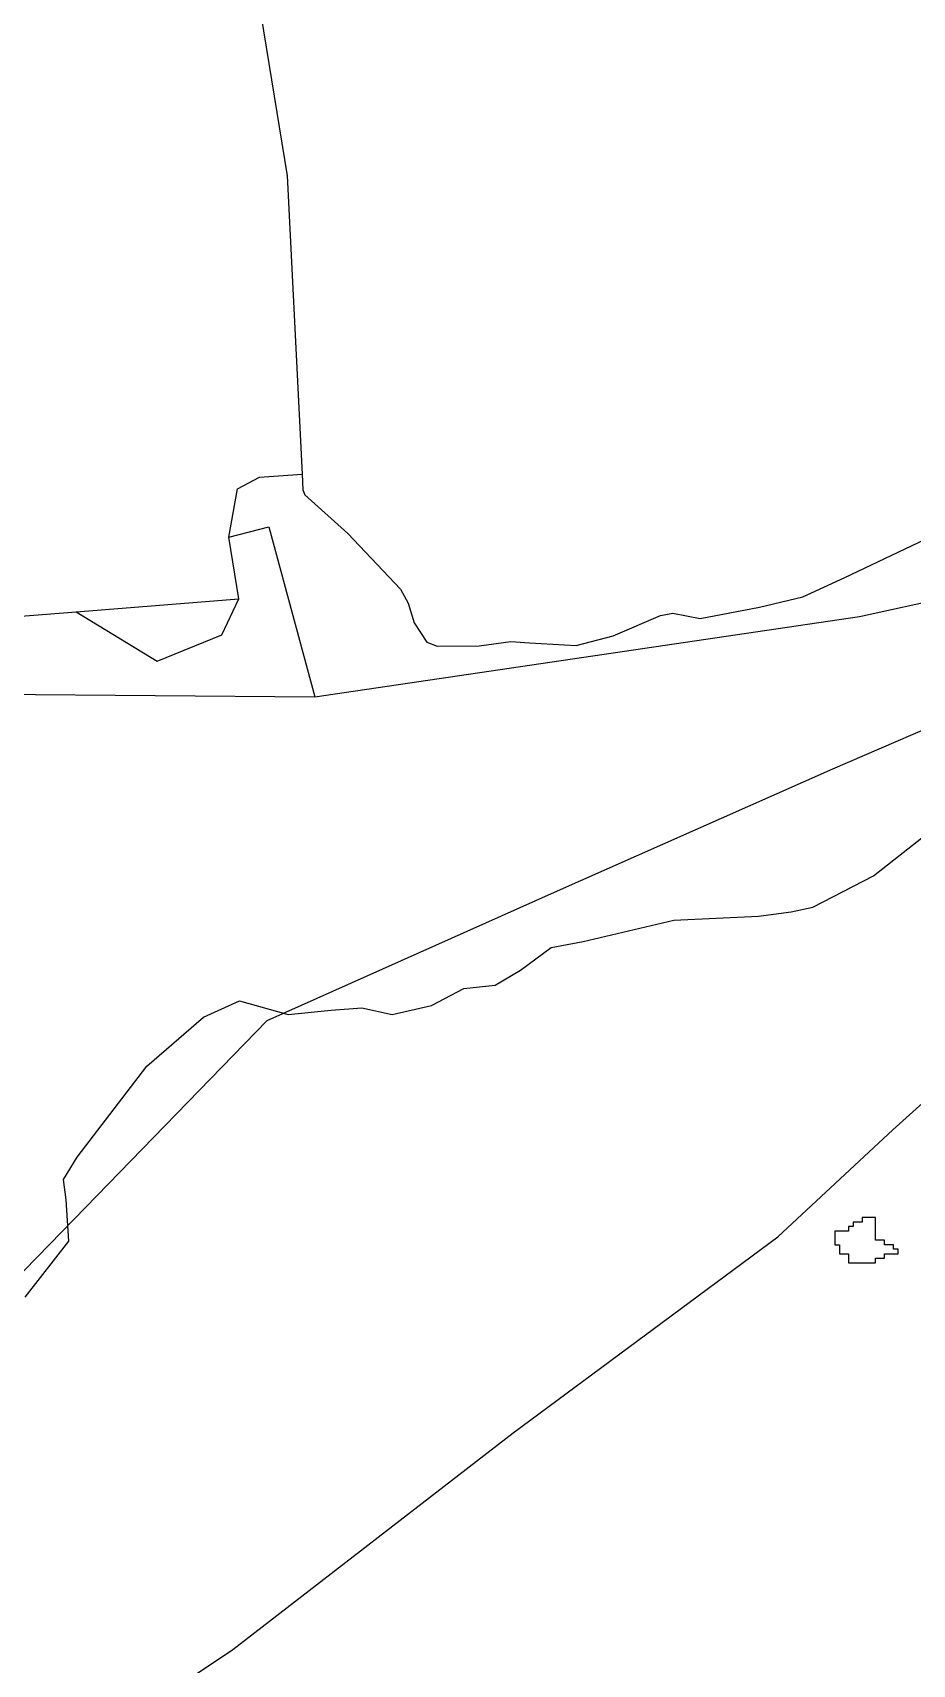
# Model space of a CAD drawing. Header units: metres. Extents: x 553506 to 563855, y 142925 to 150243.
# Drawn here: x 557246 to 557636, y 146244 to 146968 of the extents above; entities that cross this region are included whole.
import ezdxf

# ---------------------------------------------------------------- set-up
doc = ezdxf.new("R2010")
doc.units = ezdxf.units.M
for name, color, linetype in [('C-FLOOD_ZONE_3', 150, 'Continuous'), ('C-POWER_LINES', 6, 'Continuous'), ('C-WATERWAYS', 5, 'Continuous')]:
    doc.layers.add(name, color=color, linetype=linetype)

msp = doc.modelspace()

# ---------------------------------------------------------------- linework, layer by layer
at = {"layer": 'C-FLOOD_ZONE_3'}
msp.add_lwpolyline([(557620, 146432), (557620, 146438), (557620, 146442), (557614, 146442), (557614, 146440), (557610, 146440), (557610, 146438), (557608, 146438), (557608, 146436), (557602, 146436), (557602, 146430), (557604, 146430), (557604, 146426), (557608, 146426), (557608, 146422), (557620, 146422), (557620, 146424), (557624, 146424), (557624, 146426), (557630, 146426), (557630, 146428), (557628, 146428), (557628, 146430), (557624, 146430), (557624, 146432), (557620, 146432)], close=True, dxfattribs=at)
at = {"layer": 'C-POWER_LINES'}
msp.add_lwpolyline([(557164.7509, 146339.156), (557264.3664, 146441.3579), (557350.053, 146529.4681), (557476.1977, 146585.8425), (557601.114, 146641.1473), (557728.5299, 146696.265)], dxfattribs=at)
at = {"layer": 'C-WATERWAYS'}
for points in [[(557055.4797, 146962.425), (557117.7167, 147004.0831), (557131.8288, 147043.8025), (557144.2846, 147059.0304), (557157.7544, 147089.793), (557186.7955, 147110.726), (557239.1797, 147138.6174), (557279.2426, 147137.0725), (557297.0256, 147126.0421), (557307.8632, 147076.7245), (557343.9157, 146997.0159), (557358.9663, 146904.455), (557365.6319, 146771.9822)], [(557191.8624, 146705.1492), (557265.2617, 146710.9457), (557337.461, 146716.6509), (557332.9932, 146744.0377), (557336.9579, 146765.5059), (557346.671, 146770.7449), (557365.6319, 146771.9822), (557365.8703, 146765.1114), (557366.704, 146762.7775), (557385.8418, 146745.6897), (557409.253, 146721.0424), (557412.5766, 146714.8114), (557415.2806, 146705.9794), (557420.8614, 146697.5137), (557425.493, 146695.6078), (557444.0934, 146695.8438), (557458.197, 146697.6895)], [(557332.9932, 146744.0377), (557350.727, 146748.5875), (557371.2025, 146673.21)], [(557458.197, 146697.6895), (557466.5068, 146697.154), (557487.1774, 146696.0068), (557503.5551, 146700.3151), (557524.6284, 146709.2973), (557530.0397, 146710.2423), (557542.2491, 146707.9567), (557568.4988, 146713.002), (557587.6933, 146717.5751), (557606.4247, 146726.074), (557645.0271, 146744.4426)], [(557055.6574, 146338.2579), (557024.6216, 146358.1774), (557006.8078, 146393.2702), (557007.03, 146418.953), (557041.0738, 146428.0512), (557116.193, 146397.6264), (557163.3652, 146439.3361), (557097.8802, 146517.8677), (557135.0361, 146540.651), (557225.9941, 146619.4379), (557229.3537, 146674.4099), (557371.2025, 146673.21), (557612.8631, 146708.809), (557652.1025, 146717.3585), (557686.6088, 146715.1675), (557733.5468, 146712.7908), (557774.7206, 146710.7161), (557808.1677, 146705.2213), (557835.9269, 146700.7317), (557845.534, 146694.1598), (557867.3095, 146678.6796)], [(557265.2617, 146710.9457), (557301.2675, 146688.9984), (557329.9623, 146700.7507), (557337.461, 146716.6509)], [(557592.2045, 146579.8388), (557619.1135, 146593.7304), (557649.5266, 146617.6241), (557665.3761, 146631.8556), (557671.3676, 146644.2042), (557684.6187, 146654.2381), (557698.9063, 146663.5358), (557701.7781, 146679.7843), (557699.1914, 146687.2843), (557690.8446, 146698.1355), (557686.2012, 146706.574), (557686.6088, 146715.1675)], [(556390.5012, 146117.9061), (556509.8227, 146112.1454), (556632.2845, 146087.1176), (556644.3043, 146084.6571), (556815.7543, 146084.6996), (556979.623, 146079.9642), (557039.6516, 146091.2919), (557108.0615, 146111.2014), (557189.9376, 146153.6049), (557334.8921, 146250.3837), (557459.2684, 146346.4472), (557576.6428, 146433.5291), (557627.6202, 146481.0138), (557652.6496, 146503.5291), (557674.6955, 146536.2146), (557730.4183, 146601.2641)], [(557242.7258, 146406.7612), (557262.0216, 146431.6033), (557260.826, 146449.875), (557259.7289, 146458.99), (557265.6863, 146468.8329), (557296.6113, 146509.2007), (557321.7766, 146530.9729), (557337.7437, 146538.2063), (557359.43, 146532.226), (557378.4925, 146534.0564), (557392.0026, 146535.2048), (557405.5702, 146532.1924), (557423.006, 146536.2213), (557437.3705, 146543.7176), (557451.2077, 146545.1433), (557462.5001, 146551.7999), (557476.0358, 146561.9198), (557490.306, 146564.5052), (557530.4378, 146574.0938), (557568.0533, 146575.8927), (557582.5957, 146577.8078)], [(557582.5957, 146577.8078), (557592.2045, 146579.8388)]]:
    msp.add_lwpolyline(points, dxfattribs=at)

doc.saveas('drawing.dxf')
